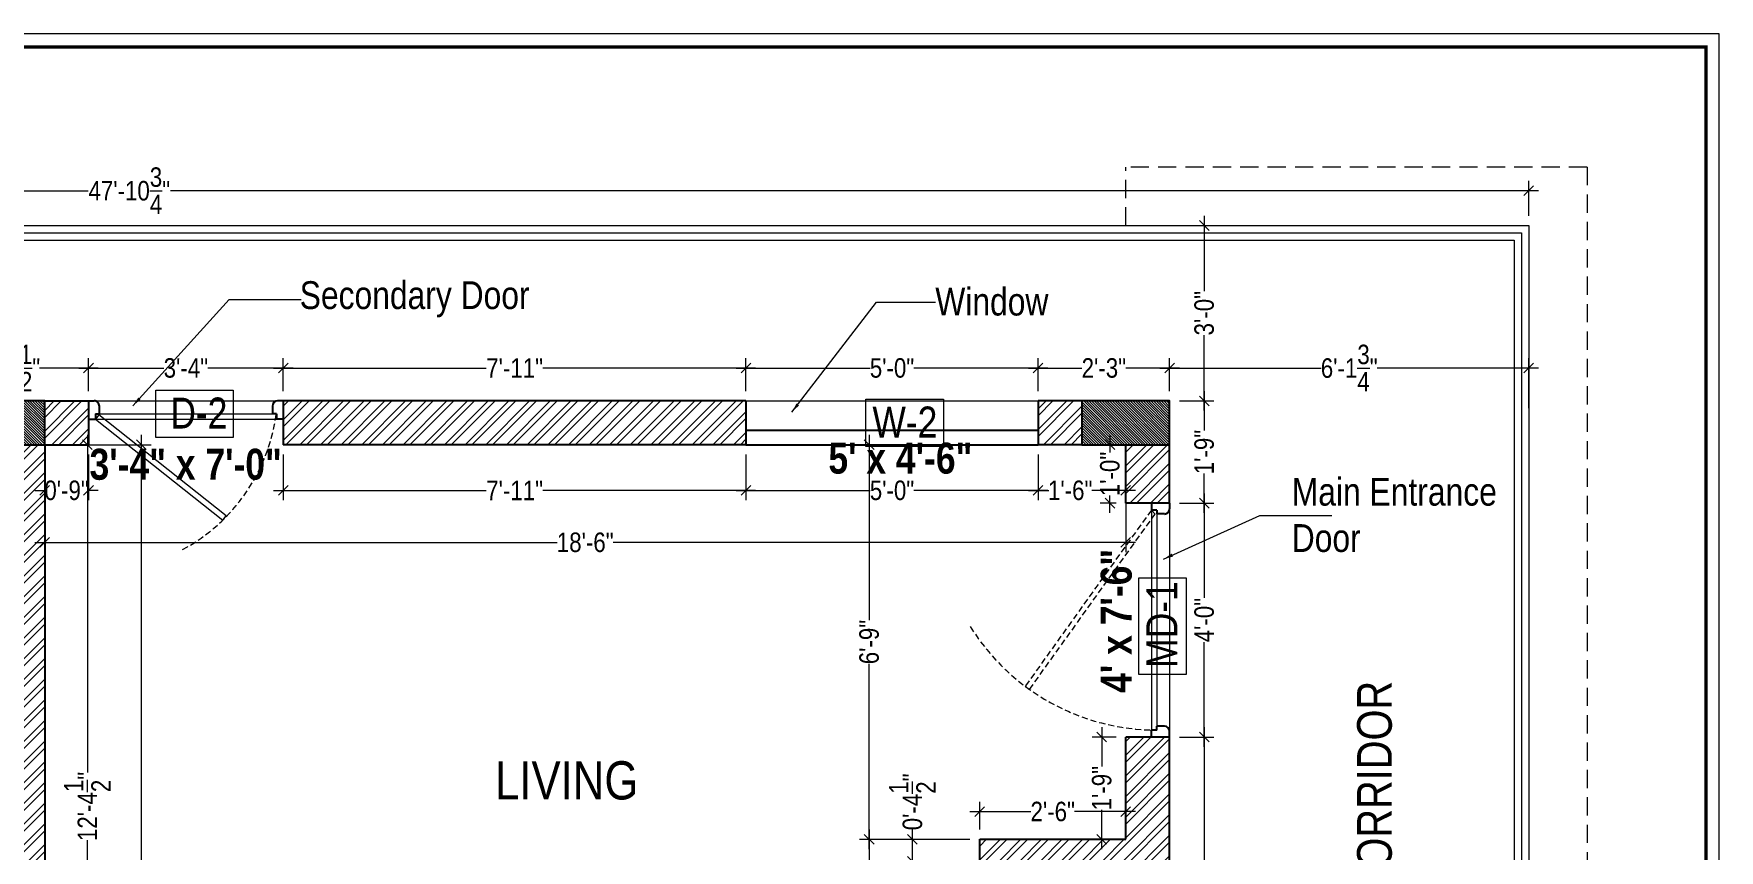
# Model space of a CAD drawing. Header units: millimetres. Extents: x 3067 to 3748, y 1385 to 1863.
# Drawn here: x 3402.3 to 3748.4, y 1695.8 to 1863.4 of the extents above; entities that cross this region are included whole.
import ezdxf

# ---------------------------------------------------------------- set-up
doc = ezdxf.new("R2010")
doc.units = ezdxf.units.MM
doc.linetypes.add('DASHED2', pattern=[0.375, 0.25, -0.125])
for name, color, linetype, lineweight in [('COLUMNS', 3, 'Continuous', 25), ('dimensions', 251, 'Continuous', 13), ('HATCH', 8, 'Continuous', 5), ('TEXT', 38, 'Continuous', 15), ('Title Sheet', 7, 'Continuous', 9), ('WALLS', 7, 'Continuous', 25)]:
    doc.layers.add(name, color=color, linetype=linetype, lineweight=lineweight)
doc.layers.add('doors', color=251, linetype='Continuous')
doc.styles.add('Swiss-LT', font='swissc.ttf')
doc.dimstyles.new('INNER', dxfattribs={"dimtxt": 4, "dimasz": 2, "dimexe": 2, "dimexo": 2, "dimgap": 0, "dimtad": 0, "dimzin": 1, "dimdsep": 46, "dimlunit": 4, "dimtxsty": 'Swiss-LT', "dimblk": 'OBLIQUE', "dimcen": 0.125, "dimdle": 2, "dimclrd": 256, "dimclre": 256, "dimclrt": 7, "dimadec": 0, "dimazin": 0, "dimtfac": 1, "dimtofl": 0, "dimtmove": 0, "dimatfit": 3, "dimfxl": 12, "dimfxlon": 1, "dimtolj": 1, "dimtzin": 0, "dimlwd": -1, "dimlwe": -1, "dimarcsym": 0})

# ---------------------------------------------------------------- blocks, each defined once
blk = doc.blocks.new('_Oblique')
at = {"color": 0, "linetype": 'ByBlock', "lineweight": -2}
blk.add_line((-0.5, -0.5), (0.5, 0.5), dxfattribs=at)
blk = doc.blocks.new('*D153')
at = {"layer": 'Defpoints', "color": 0, "ltscale": 20, "transparency": 16777216}
for p in [(3413.57, 1794.76), (3382.07, 1788.02), (3413.57, 1788.02)]:
    blk.add_point(p, dxfattribs=at)
at = {"layer": 'dimensions', "ltscale": 20, "transparency": 16777216}
for p, q in [((3382.07, 1790.02), (3382.07, 1796.76)), ((3413.57, 1790.02), (3413.57, 1796.76)), ((3380.07, 1794.76), (3392.14, 1794.76)), ((3415.57, 1794.76), (3403.51, 1794.76))]:
    blk.add_line(p, q, dxfattribs=at)
at = {"layer": 'dimensions', "ltscale": 20, "transparency": 16777216, "xscale": 2, "yscale": 2, "zscale": 2, "rotation": 180}
blk.add_blockref('_Oblique', (3382.07, 1794.76), dxfattribs=at)
at = {"layer": 'dimensions', "ltscale": 20, "transparency": 16777216, "xscale": 2, "yscale": 2, "zscale": 2}
blk.add_blockref('_Oblique', (3413.57, 1794.76), dxfattribs=at)
at = {"layer": 'dimensions', "color": 7, "ltscale": 20, "transparency": 16777216, "insert": (3397.82, 1794.76), "char_height": 4, "attachment_point": 5, "style": 'Swiss-LT'}
blk.add_mtext('\\A1;2\'-7{\\H1x;\\S1/2;}"', dxfattribs=at)
blk = doc.blocks.new('*D154')
at = {"layer": 'Defpoints', "color": 0, "ltscale": 20, "transparency": 16777216}
for p in [(3453.57, 1794.76), (3413.57, 1788.02), (3453.57, 1788.02)]:
    blk.add_point(p, dxfattribs=at)
at = {"layer": 'dimensions', "ltscale": 20, "transparency": 16777216}
for p, q in [((3413.57, 1790.02), (3413.57, 1796.76)), ((3453.57, 1790.02), (3453.57, 1796.76)), ((3411.57, 1794.76), (3429.06, 1794.76)), ((3455.57, 1794.76), (3438.09, 1794.76))]:
    blk.add_line(p, q, dxfattribs=at)
at = {"layer": 'dimensions', "ltscale": 20, "transparency": 16777216, "xscale": 2, "yscale": 2, "zscale": 2, "rotation": 180}
blk.add_blockref('_Oblique', (3413.57, 1794.76), dxfattribs=at)
at = {"layer": 'dimensions', "ltscale": 20, "transparency": 16777216, "xscale": 2, "yscale": 2, "zscale": 2}
blk.add_blockref('_Oblique', (3453.57, 1794.76), dxfattribs=at)
at = {"layer": 'dimensions', "color": 7, "ltscale": 20, "transparency": 16777216, "insert": (3433.57, 1794.76), "char_height": 4, "attachment_point": 5, "style": 'Swiss-LT'}
blk.add_mtext('\\A1;3\'-4"', dxfattribs=at)
blk = doc.blocks.new('*D155')
at = {"layer": 'Defpoints', "color": 0, "ltscale": 20, "transparency": 16777216}
for p in [(3548.57, 1794.76), (3453.57, 1788.02), (3548.57, 1788.02)]:
    blk.add_point(p, dxfattribs=at)
at = {"layer": 'dimensions', "ltscale": 20, "transparency": 16777216}
for p, q in [((3453.57, 1790.02), (3453.57, 1796.76)), ((3548.57, 1790.02), (3548.57, 1796.76)), ((3451.57, 1794.76), (3495.25, 1794.76)), ((3550.57, 1794.76), (3506.9, 1794.76))]:
    blk.add_line(p, q, dxfattribs=at)
at = {"layer": 'dimensions', "ltscale": 20, "transparency": 16777216, "xscale": 2, "yscale": 2, "zscale": 2, "rotation": 180}
blk.add_blockref('_Oblique', (3453.57, 1794.76), dxfattribs=at)
at = {"layer": 'dimensions', "ltscale": 20, "transparency": 16777216, "xscale": 2, "yscale": 2, "zscale": 2}
blk.add_blockref('_Oblique', (3548.57, 1794.76), dxfattribs=at)
at = {"layer": 'dimensions', "color": 7, "ltscale": 20, "transparency": 16777216, "insert": (3501.07, 1794.76), "char_height": 4, "attachment_point": 5, "style": 'Swiss-LT'}
blk.add_mtext('\\A1;7\'-11"', dxfattribs=at)
blk = doc.blocks.new('*D156')
at = {"layer": 'Defpoints', "color": 0, "ltscale": 20, "transparency": 16777216}
for p in [(3608.57, 1794.76), (3548.57, 1788.02), (3608.57, 1788.02)]:
    blk.add_point(p, dxfattribs=at)
at = {"layer": 'dimensions', "ltscale": 20, "transparency": 16777216}
for p, q in [((3548.57, 1790.02), (3548.57, 1796.76)), ((3608.57, 1790.02), (3608.57, 1796.76)), ((3546.57, 1794.76), (3574.07, 1794.76)), ((3610.57, 1794.76), (3583.08, 1794.76))]:
    blk.add_line(p, q, dxfattribs=at)
at = {"layer": 'dimensions', "ltscale": 20, "transparency": 16777216, "xscale": 2, "yscale": 2, "zscale": 2, "rotation": 180}
blk.add_blockref('_Oblique', (3548.57, 1794.76), dxfattribs=at)
at = {"layer": 'dimensions', "ltscale": 20, "transparency": 16777216, "xscale": 2, "yscale": 2, "zscale": 2}
blk.add_blockref('_Oblique', (3608.57, 1794.76), dxfattribs=at)
at = {"layer": 'dimensions', "color": 7, "ltscale": 20, "transparency": 16777216, "insert": (3578.57, 1794.76), "char_height": 4, "attachment_point": 5, "style": 'Swiss-LT'}
blk.add_mtext('\\A1;5\'-0"', dxfattribs=at)
blk = doc.blocks.new('*D157')
at = {"layer": 'Defpoints', "color": 0, "ltscale": 20, "transparency": 16777216}
for p in [(3635.57, 1794.76), (3608.57, 1788.02), (3635.57, 1788.02)]:
    blk.add_point(p, dxfattribs=at)
at = {"layer": 'dimensions', "ltscale": 20, "transparency": 16777216}
for p, q in [((3608.57, 1790.02), (3608.57, 1796.76)), ((3635.57, 1790.02), (3635.57, 1796.76)), ((3606.57, 1794.76), (3617.58, 1794.76)), ((3637.57, 1794.76), (3626.57, 1794.76))]:
    blk.add_line(p, q, dxfattribs=at)
at = {"layer": 'dimensions', "ltscale": 20, "transparency": 16777216, "xscale": 2, "yscale": 2, "zscale": 2, "rotation": 180}
blk.add_blockref('_Oblique', (3608.57, 1794.76), dxfattribs=at)
at = {"layer": 'dimensions', "ltscale": 20, "transparency": 16777216, "xscale": 2, "yscale": 2, "zscale": 2}
blk.add_blockref('_Oblique', (3635.57, 1794.76), dxfattribs=at)
at = {"layer": 'dimensions', "color": 7, "ltscale": 20, "transparency": 16777216, "insert": (3622.07, 1794.76), "char_height": 4, "attachment_point": 5, "style": 'Swiss-LT'}
blk.add_mtext('\\A1;2\'-3"', dxfattribs=at)
blk = doc.blocks.new('*D158')
at = {"layer": 'Defpoints', "color": 0, "ltscale": 20, "transparency": 16777216}
for p in [(3709.32, 1794.76), (3635.57, 1788.02), (3709.32, 1784.52)]:
    blk.add_point(p, dxfattribs=at)
at = {"layer": 'dimensions', "ltscale": 20, "transparency": 16777216}
for p, q in [((3635.57, 1790.02), (3635.57, 1796.76)), ((3709.32, 1786.52), (3709.32, 1796.76)), ((3633.57, 1794.76), (3666.71, 1794.76)), ((3711.32, 1794.76), (3678.19, 1794.76))]:
    blk.add_line(p, q, dxfattribs=at)
at = {"layer": 'dimensions', "ltscale": 20, "transparency": 16777216, "xscale": 2, "yscale": 2, "zscale": 2, "rotation": 180}
blk.add_blockref('_Oblique', (3635.57, 1794.76), dxfattribs=at)
at = {"layer": 'dimensions', "ltscale": 20, "transparency": 16777216, "xscale": 2, "yscale": 2, "zscale": 2}
blk.add_blockref('_Oblique', (3709.32, 1794.76), dxfattribs=at)
at = {"layer": 'dimensions', "color": 7, "ltscale": 20, "transparency": 16777216, "insert": (3672.45, 1794.76), "char_height": 4, "attachment_point": 5, "style": 'Swiss-LT'}
blk.add_mtext('\\A1;6\'-1{\\H1x;\\S3/4;}"', dxfattribs=at)
blk = doc.blocks.new('*D159')
at = {"layer": 'Defpoints', "color": 0, "ltscale": 20, "transparency": 16777216}
for p in [(3635.57, 1788.02), (3635.57, 1767.02), (3642.68, 1767.02)]:
    blk.add_point(p, dxfattribs=at)
at = {"layer": 'dimensions', "ltscale": 20, "transparency": 16777216}
for p, q in [((3642.68, 1790.02), (3642.68, 1781.94)), ((3637.57, 1788.02), (3644.68, 1788.02)), ((3642.68, 1765.02), (3642.68, 1773.11)), ((3637.57, 1767.02), (3644.68, 1767.02))]:
    blk.add_line(p, q, dxfattribs=at)
at = {"layer": 'dimensions', "ltscale": 20, "transparency": 16777216, "xscale": 2, "yscale": 2, "zscale": 2}
for p, rotation in [((3642.68, 1788.02), 90), ((3642.68, 1767.02), 270)]:
    blk.add_blockref('_Oblique', p, dxfattribs=dict(at, rotation=rotation))
at = {"layer": 'dimensions', "color": 7, "ltscale": 20, "transparency": 16777216, "insert": (3642.68, 1777.52), "char_height": 4, "attachment_point": 5, "rotation": 90, "style": 'Swiss-LT'}
blk.add_mtext('\\A1;1\'-9"', dxfattribs=at)
blk = doc.blocks.new('*D160')
at = {"layer": 'Defpoints', "color": 0, "ltscale": 20, "transparency": 16777216}
for p in [(3639.15, 1824.02), (3642.68, 1824.02), (3635.57, 1788.02)]:
    blk.add_point(p, dxfattribs=at)
at = {"layer": 'dimensions', "ltscale": 20, "transparency": 16777216}
for p, q in [((3642.68, 1826.02), (3642.68, 1810.54)), ((3641.15, 1824.02), (3644.68, 1824.02)), ((3642.68, 1786.02), (3642.68, 1801.51)), ((3637.57, 1788.02), (3644.68, 1788.02))]:
    blk.add_line(p, q, dxfattribs=at)
at = {"layer": 'dimensions', "ltscale": 20, "transparency": 16777216, "xscale": 2, "yscale": 2, "zscale": 2}
for p, rotation in [((3642.68, 1824.02), 90), ((3642.68, 1788.02), 270)]:
    blk.add_blockref('_Oblique', p, dxfattribs=dict(at, rotation=rotation))
at = {"layer": 'dimensions', "color": 7, "ltscale": 20, "transparency": 16777216, "insert": (3642.68, 1806.02), "char_height": 4, "attachment_point": 5, "rotation": 90, "style": 'Swiss-LT'}
blk.add_mtext('\\A1;3\'-0"', dxfattribs=at)
blk = doc.blocks.new('*D161')
at = {"layer": 'Defpoints', "color": 0, "ltscale": 20, "transparency": 16777216}
for p in [(3635.57, 1767.02), (3635.57, 1719.02), (3642.68, 1719.02)]:
    blk.add_point(p, dxfattribs=at)
at = {"layer": 'dimensions', "ltscale": 20, "transparency": 16777216}
for p, q in [((3642.68, 1769.02), (3642.68, 1747.56)), ((3637.57, 1767.02), (3644.68, 1767.02)), ((3642.68, 1717.02), (3642.68, 1738.49)), ((3637.57, 1719.02), (3644.68, 1719.02))]:
    blk.add_line(p, q, dxfattribs=at)
at = {"layer": 'dimensions', "ltscale": 20, "transparency": 16777216, "xscale": 2, "yscale": 2, "zscale": 2}
for p, rotation in [((3642.68, 1767.02), 90), ((3642.68, 1719.02), 270)]:
    blk.add_blockref('_Oblique', p, dxfattribs=dict(at, rotation=rotation))
at = {"layer": 'dimensions', "color": 7, "ltscale": 20, "transparency": 16777216, "insert": (3642.68, 1743.02), "char_height": 4, "attachment_point": 5, "rotation": 90, "style": 'Swiss-LT'}
blk.add_mtext('\\A1;4\'-0"', dxfattribs=at)
blk = doc.blocks.new('*D162')
at = {"layer": 'Defpoints', "color": 0, "ltscale": 20, "transparency": 16777216}
for p in [(3635.57, 1719.02), (3635.57, 1630.52), (3642.68, 1630.52)]:
    blk.add_point(p, dxfattribs=at)
at = {"layer": 'dimensions', "ltscale": 20, "transparency": 16777216}
for p, q in [((3642.68, 1721.02), (3642.68, 1680.46)), ((3637.57, 1719.02), (3644.68, 1719.02)), ((3642.68, 1628.52), (3642.68, 1669.08)), ((3637.57, 1630.52), (3644.68, 1630.52))]:
    blk.add_line(p, q, dxfattribs=at)
at = {"layer": 'dimensions', "ltscale": 20, "transparency": 16777216, "xscale": 2, "yscale": 2, "zscale": 2}
for p, rotation in [((3642.68, 1719.02), 90), ((3642.68, 1630.52), 270)]:
    blk.add_blockref('_Oblique', p, dxfattribs=dict(at, rotation=rotation))
at = {"layer": 'dimensions', "color": 7, "ltscale": 20, "transparency": 16777216, "insert": (3642.68, 1674.77), "char_height": 4, "attachment_point": 5, "rotation": 90, "style": 'Swiss-LT'}
blk.add_mtext('\\A1;7\'-4{\\H1x;\\S1/2;}"', dxfattribs=at)
blk = doc.blocks.new('*D171')
at = {"layer": 'Defpoints', "color": 0, "ltscale": 20, "transparency": 16777216}
for p in [(3596.57, 1703.71), (3596.57, 1698.02), (3626.57, 1698.02)]:
    blk.add_point(p, dxfattribs=at)
at = {"layer": 'dimensions', "ltscale": 20, "transparency": 16777216}
for p, q in [((3594.57, 1703.71), (3607.08, 1703.71)), ((3596.57, 1700.02), (3596.57, 1705.71)), ((3628.57, 1703.71), (3616.07, 1703.71)), ((3626.57, 1700.02), (3626.57, 1705.71))]:
    blk.add_line(p, q, dxfattribs=at)
at = {"layer": 'dimensions', "ltscale": 20, "transparency": 16777216, "xscale": 2, "yscale": 2, "zscale": 2, "rotation": 180}
blk.add_blockref('_Oblique', (3596.57, 1703.71), dxfattribs=at)
at = {"layer": 'dimensions', "ltscale": 20, "transparency": 16777216, "xscale": 2, "yscale": 2, "zscale": 2}
blk.add_blockref('_Oblique', (3626.57, 1703.71), dxfattribs=at)
at = {"layer": 'dimensions', "color": 7, "ltscale": 20, "transparency": 16777216, "insert": (3611.57, 1703.71), "char_height": 4, "attachment_point": 5, "style": 'Swiss-LT'}
blk.add_mtext('\\A1;2\'-6"', dxfattribs=at)
blk = doc.blocks.new('*D173')
at = {"layer": 'Defpoints', "color": 0, "ltscale": 20, "transparency": 16777216}
for p in [(3582.75, 1698.02), (3596.57, 1698.02), (3596.57, 1693.52)]:
    blk.add_point(p, dxfattribs=at)
at = {"layer": 'dimensions', "ltscale": 20, "transparency": 16777216}
for p, q in [((3582.75, 1698.02), (3582.75, 1700.02)), ((3594.57, 1698.02), (3580.75, 1698.02)), ((3582.75, 1691.52), (3582.75, 1698.02)), ((3594.57, 1693.52), (3580.75, 1693.52))]:
    blk.add_line(p, q, dxfattribs=at)
at = {"layer": 'dimensions', "ltscale": 20, "transparency": 16777216, "xscale": 2, "yscale": 2, "zscale": 2}
for p, rotation in [((3582.75, 1698.02), 90), ((3582.75, 1693.52), 270)]:
    blk.add_blockref('_Oblique', p, dxfattribs=dict(at, rotation=rotation))
at = {"layer": 'dimensions', "color": 7, "ltscale": 20, "transparency": 16777216, "insert": (3582.75, 1705.71), "char_height": 4, "attachment_point": 5, "rotation": 90, "style": 'Swiss-LT'}
blk.add_mtext('\\A1;0\'-4{\\H1x;\\S1/2;}"', dxfattribs=at)
blk = doc.blocks.new('*D175')
at = {"layer": 'Defpoints', "color": 0, "ltscale": 20, "transparency": 16777216}
for p in [(3626.57, 1779.02), (3623.31, 1767.02), (3626.57, 1767.02)]:
    blk.add_point(p, dxfattribs=at)
at = {"layer": 'dimensions', "ltscale": 20, "transparency": 16777216}
for p, q in [((3623.31, 1781.02), (3623.31, 1777.44)), ((3624.57, 1779.02), (3621.31, 1779.02)), ((3624.57, 1767.02), (3621.31, 1767.02)), ((3623.31, 1765.02), (3623.31, 1768.6))]:
    blk.add_line(p, q, dxfattribs=at)
at = {"layer": 'dimensions', "ltscale": 20, "transparency": 16777216, "xscale": 2, "yscale": 2, "zscale": 2}
for p, rotation in [((3623.31, 1779.02), 90), ((3623.31, 1767.02), 270)]:
    blk.add_blockref('_Oblique', p, dxfattribs=dict(at, rotation=rotation))
at = {"layer": 'dimensions', "color": 7, "ltscale": 20, "transparency": 16777216, "insert": (3623.31, 1773.02), "char_height": 4, "attachment_point": 5, "rotation": 90, "style": 'Swiss-LT'}
blk.add_mtext('\\A1;1\'-0"', dxfattribs=at)
blk = doc.blocks.new('*D176')
at = {"layer": 'Defpoints', "color": 0, "ltscale": 20, "transparency": 16777216}
for p in [(3626.57, 1719.02), (3621.64, 1698.02), (3626.57, 1698.02)]:
    blk.add_point(p, dxfattribs=at)
at = {"layer": 'dimensions', "ltscale": 20, "transparency": 16777216}
for p, q in [((3621.64, 1721.02), (3621.64, 1712.94)), ((3624.57, 1719.02), (3619.64, 1719.02)), ((3621.64, 1696.02), (3621.64, 1704.1)), ((3624.57, 1698.02), (3619.64, 1698.02))]:
    blk.add_line(p, q, dxfattribs=at)
at = {"layer": 'dimensions', "ltscale": 20, "transparency": 16777216, "xscale": 2, "yscale": 2, "zscale": 2}
for p, rotation in [((3621.64, 1719.02), 90), ((3621.64, 1698.02), 270)]:
    blk.add_blockref('_Oblique', p, dxfattribs=dict(at, rotation=rotation))
at = {"layer": 'dimensions', "color": 7, "ltscale": 20, "transparency": 16777216, "insert": (3621.64, 1708.52), "char_height": 4, "attachment_point": 5, "rotation": 90, "style": 'Swiss-LT'}
blk.add_mtext('\\A1;1\'-9"', dxfattribs=at)
blk = doc.blocks.new('*D177')
at = {"layer": 'Defpoints', "color": 0, "ltscale": 20, "transparency": 16777216}
for p in [(3608.57, 1779.02), (3626.57, 1779.02), (3608.57, 1769.64)]:
    blk.add_point(p, dxfattribs=at)
at = {"layer": 'dimensions', "ltscale": 20, "transparency": 16777216}
for p, q in [((3608.57, 1777.02), (3608.57, 1767.64)), ((3626.57, 1777.02), (3626.57, 1767.64)), ((3606.57, 1769.64), (3610.74, 1769.64)), ((3628.57, 1769.64), (3619.58, 1769.64))]:
    blk.add_line(p, q, dxfattribs=at)
at = {"layer": 'dimensions', "ltscale": 20, "transparency": 16777216, "xscale": 2, "yscale": 2, "zscale": 2, "rotation": 180}
blk.add_blockref('_Oblique', (3608.57, 1769.64), dxfattribs=at)
at = {"layer": 'dimensions', "ltscale": 20, "transparency": 16777216, "xscale": 2, "yscale": 2, "zscale": 2}
blk.add_blockref('_Oblique', (3626.57, 1769.64), dxfattribs=at)
at = {"layer": 'dimensions', "color": 7, "ltscale": 20, "transparency": 16777216, "insert": (3615.16, 1769.64), "char_height": 4, "attachment_point": 5, "style": 'Swiss-LT'}
blk.add_mtext('\\A1;1\'-6"', dxfattribs=at)
blk = doc.blocks.new('*D178')
at = {"layer": 'Defpoints', "color": 0, "ltscale": 20, "transparency": 16777216}
for p in [(3548.57, 1779.02), (3608.57, 1779.02), (3548.57, 1769.64)]:
    blk.add_point(p, dxfattribs=at)
at = {"layer": 'dimensions', "ltscale": 20, "transparency": 16777216}
for p, q in [((3548.57, 1777.02), (3548.57, 1767.64)), ((3608.57, 1777.02), (3608.57, 1767.64)), ((3546.57, 1769.64), (3574.07, 1769.64)), ((3610.57, 1769.64), (3583.08, 1769.64))]:
    blk.add_line(p, q, dxfattribs=at)
at = {"layer": 'dimensions', "ltscale": 20, "transparency": 16777216, "xscale": 2, "yscale": 2, "zscale": 2, "rotation": 180}
blk.add_blockref('_Oblique', (3548.57, 1769.64), dxfattribs=at)
at = {"layer": 'dimensions', "ltscale": 20, "transparency": 16777216, "xscale": 2, "yscale": 2, "zscale": 2}
blk.add_blockref('_Oblique', (3608.57, 1769.64), dxfattribs=at)
at = {"layer": 'dimensions', "color": 7, "ltscale": 20, "transparency": 16777216, "insert": (3578.57, 1769.64), "char_height": 4, "attachment_point": 5, "style": 'Swiss-LT'}
blk.add_mtext('\\A1;5\'-0"', dxfattribs=at)
blk = doc.blocks.new('*D179')
at = {"layer": 'Defpoints', "color": 0, "ltscale": 20, "transparency": 16777216}
for p in [(3453.57, 1779.02), (3548.57, 1779.02), (3453.57, 1769.64)]:
    blk.add_point(p, dxfattribs=at)
at = {"layer": 'dimensions', "ltscale": 20, "transparency": 16777216}
for p, q in [((3453.57, 1777.02), (3453.57, 1767.64)), ((3548.57, 1777.02), (3548.57, 1767.64)), ((3451.57, 1769.64), (3495.25, 1769.64)), ((3550.57, 1769.64), (3506.9, 1769.64))]:
    blk.add_line(p, q, dxfattribs=at)
at = {"layer": 'dimensions', "ltscale": 20, "transparency": 16777216, "xscale": 2, "yscale": 2, "zscale": 2, "rotation": 180}
blk.add_blockref('_Oblique', (3453.57, 1769.64), dxfattribs=at)
at = {"layer": 'dimensions', "ltscale": 20, "transparency": 16777216, "xscale": 2, "yscale": 2, "zscale": 2}
blk.add_blockref('_Oblique', (3548.57, 1769.64), dxfattribs=at)
at = {"layer": 'dimensions', "color": 7, "ltscale": 20, "transparency": 16777216, "insert": (3501.07, 1769.64), "char_height": 4, "attachment_point": 5, "style": 'Swiss-LT'}
blk.add_mtext('\\A1;7\'-11"', dxfattribs=at)
blk = doc.blocks.new('*D180')
at = {"layer": 'Defpoints', "color": 0, "ltscale": 20, "transparency": 16777216}
for p in [(3404.57, 1779.02), (3413.57, 1779.02), (3404.57, 1769.64)]:
    blk.add_point(p, dxfattribs=at)
at = {"layer": 'dimensions', "ltscale": 20, "transparency": 16777216}
for p, q in [((3404.57, 1777.02), (3404.57, 1767.64)), ((3413.57, 1777.02), (3413.57, 1767.64)), ((3402.57, 1769.64), (3404.58, 1769.64)), ((3415.57, 1769.64), (3413.57, 1769.64))]:
    blk.add_line(p, q, dxfattribs=at)
at = {"layer": 'dimensions', "ltscale": 20, "transparency": 16777216, "xscale": 2, "yscale": 2, "zscale": 2, "rotation": 180}
blk.add_blockref('_Oblique', (3404.57, 1769.64), dxfattribs=at)
at = {"layer": 'dimensions', "ltscale": 20, "transparency": 16777216, "xscale": 2, "yscale": 2, "zscale": 2}
blk.add_blockref('_Oblique', (3413.57, 1769.64), dxfattribs=at)
at = {"layer": 'dimensions', "color": 7, "ltscale": 20, "transparency": 16777216, "insert": (3409.07, 1769.64), "char_height": 4, "attachment_point": 5, "style": 'Swiss-LT'}
blk.add_mtext('\\A1;0\'-9"', dxfattribs=at)
blk = doc.blocks.new('*D181')
at = {"layer": 'Defpoints', "color": 0, "ltscale": 20, "transparency": 16777216}
for p in [(3404.57, 1779.02), (3413.34, 1779.02), (3404.57, 1630.52)]:
    blk.add_point(p, dxfattribs=at)
at = {"layer": 'dimensions', "ltscale": 20, "transparency": 16777216}
for p, q in [((3413.34, 1781.02), (3413.34, 1711.71)), ((3406.57, 1779.02), (3415.34, 1779.02)), ((3413.34, 1628.52), (3413.34, 1697.84)), ((3406.57, 1630.52), (3415.34, 1630.52))]:
    blk.add_line(p, q, dxfattribs=at)
at = {"layer": 'dimensions', "ltscale": 20, "transparency": 16777216, "xscale": 2, "yscale": 2, "zscale": 2}
for p, rotation in [((3413.34, 1779.02), 90), ((3413.34, 1630.52), 270)]:
    blk.add_blockref('_Oblique', p, dxfattribs=dict(at, rotation=rotation))
at = {"layer": 'dimensions', "color": 7, "ltscale": 20, "transparency": 16777216, "insert": (3413.34, 1704.77), "char_height": 4, "attachment_point": 5, "rotation": 90, "style": 'Swiss-LT'}
blk.add_mtext('\\A1;12\'-4{\\H1x;\\S1/2;}"', dxfattribs=at)
blk = doc.blocks.new('*D256')
at = {"layer": 'Defpoints', "color": 0, "ltscale": 20, "transparency": 16777216}
for p in [(3409.07, 1779.02), (3424.41, 1779.02), (3414.91, 1522.52)]:
    blk.add_point(p, dxfattribs=at)
at = {"layer": 'dimensions', "ltscale": 20, "transparency": 16777216}
for p, q in [((3424.41, 1781.02), (3424.41, 1657.78)), ((3412.41, 1779.02), (3426.41, 1779.02)), ((3424.41, 1520.52), (3424.41, 1643.77)), ((3416.91, 1522.52), (3426.41, 1522.52))]:
    blk.add_line(p, q, dxfattribs=at)
at = {"layer": 'dimensions', "ltscale": 20, "transparency": 16777216, "xscale": 2, "yscale": 2, "zscale": 2}
for p, rotation in [((3424.41, 1779.02), 90), ((3424.41, 1522.52), 270)]:
    blk.add_blockref('_Oblique', p, dxfattribs=dict(at, rotation=rotation))
at = {"layer": 'dimensions', "color": 7, "ltscale": 20, "transparency": 16777216, "insert": (3424.41, 1650.77), "char_height": 4, "attachment_point": 5, "rotation": 90, "style": 'Swiss-LT'}
blk.add_mtext('\\A1;21\'-4{\\H1x;\\S1/2;}"', dxfattribs=at)
blk = doc.blocks.new('*D264')
at = {"layer": 'Defpoints', "color": 0, "ltscale": 20, "transparency": 16777216}
for p in [(3573.88, 1698.02), (3596.57, 1698.02), (3593.79, 1639.52)]:
    blk.add_point(p, dxfattribs=at)
at = {"layer": 'dimensions', "ltscale": 20, "transparency": 16777216}
for p, q in [((3573.88, 1700.02), (3573.88, 1675.83)), ((3585.88, 1698.02), (3571.88, 1698.02)), ((3573.88, 1637.52), (3573.88, 1661.72)), ((3585.88, 1639.52), (3571.88, 1639.52))]:
    blk.add_line(p, q, dxfattribs=at)
at = {"layer": 'dimensions', "ltscale": 20, "transparency": 16777216, "xscale": 2, "yscale": 2, "zscale": 2}
for p, rotation in [((3573.88, 1698.02), 90), ((3573.88, 1639.52), 270)]:
    blk.add_blockref('_Oblique', p, dxfattribs=dict(at, rotation=rotation))
at = {"layer": 'dimensions', "color": 7, "ltscale": 20, "transparency": 16777216, "insert": (3573.88, 1668.77), "char_height": 4, "attachment_point": 5, "rotation": 90, "style": 'Swiss-LT'}
blk.add_mtext('\\A1;4\'-10{\\H1x;\\S1/2;}"', dxfattribs=at)
blk = doc.blocks.new('*D265')
at = {"layer": 'Defpoints', "color": 0, "ltscale": 20, "transparency": 16777216}
for p in [(3573.88, 1779.02), (3580.69, 1779.02), (3596.57, 1698.02)]:
    blk.add_point(p, dxfattribs=at)
at = {"layer": 'dimensions', "ltscale": 20, "transparency": 16777216}
for p, q in [((3573.88, 1781.02), (3573.88, 1743.02)), ((3578.69, 1779.02), (3571.88, 1779.02)), ((3573.88, 1696.02), (3573.88, 1734.03)), ((3585.88, 1698.02), (3571.88, 1698.02))]:
    blk.add_line(p, q, dxfattribs=at)
at = {"layer": 'dimensions', "ltscale": 20, "transparency": 16777216, "xscale": 2, "yscale": 2, "zscale": 2}
for p, rotation in [((3573.88, 1779.02), 90), ((3573.88, 1698.02), 270)]:
    blk.add_blockref('_Oblique', p, dxfattribs=dict(at, rotation=rotation))
at = {"layer": 'dimensions', "color": 7, "ltscale": 20, "transparency": 16777216, "insert": (3573.88, 1738.52), "char_height": 4, "attachment_point": 5, "rotation": 90, "style": 'Swiss-LT'}
blk.add_mtext('\\A1;6\'-9"', dxfattribs=at)
blk = doc.blocks.new('*D266')
at = {"layer": 'Defpoints', "color": 0, "ltscale": 20, "transparency": 16777216}
for p in [(3404.57, 1779.02), (3626.57, 1779.02), (3404.57, 1758.97)]:
    blk.add_point(p, dxfattribs=at)
at = {"layer": 'dimensions', "ltscale": 20, "transparency": 16777216}
for p, q in [((3404.57, 1770.97), (3404.57, 1756.97)), ((3626.57, 1770.97), (3626.57, 1756.97)), ((3402.57, 1758.97), (3509.83, 1758.97)), ((3628.57, 1758.97), (3521.32, 1758.97))]:
    blk.add_line(p, q, dxfattribs=at)
at = {"layer": 'dimensions', "ltscale": 20, "transparency": 16777216, "xscale": 2, "yscale": 2, "zscale": 2, "rotation": 180}
blk.add_blockref('_Oblique', (3404.57, 1758.97), dxfattribs=at)
at = {"layer": 'dimensions', "ltscale": 20, "transparency": 16777216, "xscale": 2, "yscale": 2, "zscale": 2}
blk.add_blockref('_Oblique', (3626.57, 1758.97), dxfattribs=at)
at = {"layer": 'dimensions', "color": 7, "ltscale": 20, "transparency": 16777216, "insert": (3515.57, 1758.97), "char_height": 4, "attachment_point": 5, "style": 'Swiss-LT'}
blk.add_mtext('\\A1;18\'-6"', dxfattribs=at)
blk = doc.blocks.new('*D267')
at = {"layer": 'Defpoints', "color": 0, "ltscale": 20, "transparency": 16777216}
for p in [(3709.32, 1831.16), (3134.57, 1824.02), (3709.32, 1824.02)]:
    blk.add_point(p, dxfattribs=at)
at = {"layer": 'dimensions', "ltscale": 20, "transparency": 16777216}
for p, q in [((3132.57, 1831.16), (3413.52, 1831.16)), ((3134.57, 1826.02), (3134.57, 1833.16)), ((3711.32, 1831.16), (3430.38, 1831.16)), ((3709.32, 1826.02), (3709.32, 1833.16))]:
    blk.add_line(p, q, dxfattribs=at)
at = {"layer": 'dimensions', "ltscale": 20, "transparency": 16777216, "xscale": 2, "yscale": 2, "zscale": 2, "rotation": 180}
blk.add_blockref('_Oblique', (3134.57, 1831.16), dxfattribs=at)
at = {"layer": 'dimensions', "ltscale": 20, "transparency": 16777216, "xscale": 2, "yscale": 2, "zscale": 2}
blk.add_blockref('_Oblique', (3709.32, 1831.16), dxfattribs=at)
at = {"layer": 'dimensions', "color": 7, "ltscale": 20, "transparency": 16777216, "insert": (3421.95, 1831.16), "char_height": 4, "attachment_point": 5, "style": 'Swiss-LT'}
blk.add_mtext('\\A1;47\'-10{\\H1x;\\S3/4;}"', dxfattribs=at)
blk = doc.blocks.new('A$C58046971')
at = {"layer": 'doors', "lineweight": 0}
for p, q in [((0, 0), (40, 0)), ((2.22, -2.63), (37.78, -2.63)), ((1.42, -3.75), (38.58, -3.75))]:
    blk.add_line(p, q, dxfattribs=at)
at = {"layer": 'doors', "color": 134, "lineweight": -3}
for p, q in [((0, 0), (1.16, 0)), ((1.42, -2.63), (1.42, -3.75)), ((1.42, -2.63), (2.22, -2.63)), ((2.22, -1.07), (2.22, -2.63)), ((37.78, -1.07), (37.78, -2.63)), ((38.58, -2.63), (37.78, -2.63)), ((38.58, -2.63), (38.58, -3.75)), ((40, 0), (38.84, 0)), ((0, -3.75), (1.42, -3.75)), ((40, -3.75), (38.58, -3.75))]:
    blk.add_line(p, q, dxfattribs=at)
at = {"layer": 'doors', "lineweight": 0}
blk.add_lwpolyline([(1.42, -3.75), (27.58, -24.47), (28.27, -23.6), (2.12, -2.88)], close=True, dxfattribs=at)
at = {"layer": 'doors', "linetype": 'DASHED2', "lineweight": 0, "ltscale": 5}
blk.add_arc((1.51, 2.35), 37.4, 298.4596, 352.3468, dxfattribs=at)
at = {"layer": 'doors', "color": 134, "lineweight": -3}
for centre, major_axis, start_param, end_param in [((1.16, -1.07), (-0.755, 0.755), 3.926991, 5.497788), ((38.84, -1.07), (0.755, -0.755), 2.356195, 3.926991)]:
    blk.add_ellipse(centre, major_axis=major_axis, ratio=1, start_param=start_param, end_param=end_param, dxfattribs=at)
blk = doc.blocks.new('A$C38E01DC9')
at = {"layer": 'COLUMNS', "lineweight": 13, "ltscale": 20}
h = blk.add_hatch(dxfattribs=at)
h.set_pattern_fill('ANSI31', color=251, scale=3, style=0)
h.set_pattern_definition([(45, (-325034.08293, 115213.30426), (-0.26516504294, 0.26516504294), [])])
h.paths.add_polyline_path([(0, -18), (9, -18), (9, 0), (0, 0)])
at = {"layer": 'COLUMNS', "ltscale": 20}
blk.add_lwpolyline([(0, -18), (9, -18), (9, 0), (0, 0)], close=True, dxfattribs=at)
blk = doc.blocks.new('A$C30275265')
at = {"layer": 'doors', "lineweight": 0}
for p, q in [((0, 0), (0, -48)), ((-3.75, -1.42), (-3.75, -46.58)), ((-2.63, -2.22), (-2.63, -45.78))]:
    blk.add_line(p, q, dxfattribs=at)
at = {"layer": 'doors', "color": 134, "lineweight": -3}
for p, q in [((0, 0), (0, -1.16)), ((-3.75, 0), (-3.75, -1.42)), ((-2.63, -1.42), (-3.75, -1.42)), ((-2.63, -1.42), (-2.63, -2.22)), ((-1.07, -2.22), (-2.63, -2.22)), ((-2.63, -46.58), (-3.75, -46.58)), ((-3.75, -48), (-3.75, -46.58)), ((-2.63, -46.58), (-2.63, -45.78)), ((-1.07, -45.78), (-2.63, -45.78)), ((0, -48), (0, -46.84))]:
    blk.add_line(p, q, dxfattribs=at)
at = {"layer": 'doors', "linetype": 'DASHED2', "lineweight": 0, "ltscale": 5}
blk.add_lwpolyline([(-3.75, -1.42), (-29.67, -37.59), (-28.78, -38.23), (-2.98, -2.23)], close=True, dxfattribs=at)
blk.add_arc((-2.63, -1.42), 45.15, 211.9892, 270, dxfattribs=at)
at = {"layer": 'doors', "color": 134, "lineweight": -3}
for centre, major_axis in [((-1.07, -1.16), (0.755, -0.755)), ((-1.07, -46.84), (0.755, 0.755))]:
    blk.add_ellipse(centre, major_axis=major_axis, ratio=1, start_param=5.497788, end_param=7.068584, dxfattribs=at)

msp = doc.modelspace()

# ---------------------------------------------------------------- hatches: boundary and pattern name
at = {"layer": 'HATCH', "ltscale": 20}
h = msp.add_hatch(dxfattribs=at)
h.set_pattern_fill('ANSI32', color=256, scale=8, style=0)
h.set_pattern_definition([(45, (3385.3115, 1783.7515), (-2.12132, 2.12132), []), (45, (3386.7257, 1783.7515), (-2.12132, 2.12132), [])])
h.paths.add_polyline_path([(3386.574, 1788.024), (3382.074, 1788.024), (3382.074, 1779.024), (3386.574, 1779.024)])
h.paths.add_polyline_path([(3386.574, 1635.024), (3382.174, 1635.024), (3382.174, 1630.524), (3386.574, 1630.524)])
h.paths.add_polyline_path([(3578.574, 1627.524), (3569.574, 1627.524), (3569.574, 1587.024), (3578.574, 1587.024)])
h.paths.add_polyline_path([(3404.574, 1470.024), (3400.074, 1470.024), (3400.074, 1458.024), (3404.574, 1458.024)])
h.paths.add_polyline_path([(3147.074, 1635.024), (3143.574, 1635.024), (3143.574, 1630.524), (3147.074, 1630.524)])
h.paths.add_polyline_path([(3413.574, 1788.024), (3404.574, 1788.024), (3404.574, 1779.024), (3413.574, 1779.024)])
h.paths.add_polyline_path([(3548.574, 1788.024), (3453.574, 1788.024), (3453.574, 1779.024), (3548.574, 1779.024)])
h.paths.add_polyline_path([(3617.574, 1788.024), (3608.574, 1788.024), (3608.574, 1779.024), (3617.574, 1779.024)])
h.paths.add_polyline_path([(3635.574, 1779.024), (3626.574, 1779.024), (3626.574, 1767.024), (3635.574, 1767.024)])
h.paths.add_polyline_path([(3635.574, 1719.024), (3626.574, 1719.024), (3626.574, 1698.024), (3596.574, 1698.024), (3596.574, 1693.524), (3626.574, 1693.524), (3626.574, 1648.524), (3635.574, 1648.524)])
h.paths.add_polyline_path([(3626.574, 1639.524), (3578.574, 1639.524), (3578.574, 1633.524), (3626.574, 1633.524)])
h.paths.add_polyline_path([(3626.574, 1581.024), (3578.574, 1581.024), (3578.574, 1575.024), (3626.574, 1575.024)])
h.paths.add_polyline_path([(3635.574, 1594.524), (3626.574, 1594.524), (3626.574, 1587.024), (3635.574, 1587.024)])
h.paths.add_polyline_path([(3635.574, 1575.024), (3626.574, 1575.024), (3628.98, 1575.024), (3631.074, 1575.024), (3633.361, 1575.024)])
h.paths.add_polyline_path([(3635.574, 1574.42), (3631.074, 1575.024), (3626.574, 1574.156), (3626.574, 1479.024), (3635.574, 1479.024)])
h.paths.add_polyline_path([(3617.574, 1479.024), (3541.074, 1479.024), (3541.074, 1470.024), (3617.574, 1470.024)])
h.paths.add_polyline_path([(3493.074, 1488.024), (3488.574, 1488.024), (3488.574, 1458.024), (3493.074, 1458.024)])
h.paths.add_polyline_path([(3493.074, 1522.524), (3476.574, 1522.524), (3476.574, 1518.024), (3493.074, 1518.024)])
h.paths.add_polyline_path([(3416.574, 1522.524), (3404.574, 1522.524), (3404.574, 1594.524), (3317.574, 1594.524), (3317.574, 1572.024), (3322.074, 1572.024), (3322.074, 1590.024), (3400.074, 1590.024), (3400.074, 1542.024), (3358.074, 1542.024), (3358.074, 1537.524), (3400.074, 1537.524), (3400.074, 1479.024), (3404.574, 1479.024), (3404.574, 1518.024), (3416.574, 1518.024)])
h.paths.add_polyline_path([(3322.074, 1537.524), (3328.074, 1537.524), (3328.074, 1542.024), (3317.574, 1542.024), (3317.574, 1470.024), (3328.074, 1470.024), (3328.074, 1479.024), (3322.074, 1479.024)])
h.paths.add_polyline_path([(3386.574, 1479.024), (3358.074, 1479.024), (3358.074, 1470.024), (3386.574, 1470.024)])
h.paths.add_polyline_path([(3257.574, 1479.024), (3152.574, 1479.024), (3152.574, 1470.024), (3257.574, 1470.024)])
h.paths.add_polyline_path([(3143.574, 1588.524), (3134.574, 1588.524), (3134.574, 1479.024), (3143.574, 1479.024)])
h.paths.add_polyline_path([(3143.574, 1630.524), (3134.574, 1630.524), (3134.574, 1624.524), (3143.574, 1624.524)])
h.paths.add_polyline_path([(3268.074, 1711.524), (3263.574, 1711.524), (3263.574, 1699.524), (3187.074, 1699.524), (3187.074, 1695.024), (3268.074, 1695.024)])
h.paths.add_polyline_path([(3404.574, 1779.024), (3400.074, 1779.024), (3400.074, 1639.524), (3404.574, 1639.524)])
h.paths.add_polyline_path([(3143.574, 1699.524), (3134.574, 1699.524), (3134.574, 1684.524), (3143.574, 1684.524)])
h.paths.add_polyline_path([(3346.074, 1630.524), (3346.074, 1635.024), (3268.074, 1635.024), (3268.074, 1665.024), (3263.574, 1665.024), (3263.574, 1635.024), (3191.574, 1635.024), (3191.574, 1665.024), (3187.074, 1665.024), (3187.074, 1630.524)])
h.paths.add_polyline_path([(3322.074, 1779.024), (3322.074, 1788.024), (3239.574, 1788.024), (3239.574, 1779.024), (3263.574, 1779.024), (3263.574, 1771.524), (3268.074, 1771.524), (3268.074, 1779.024)])
h.paths.add_polyline_path([(3545.574, 1639.524), (3545.574, 1635.024), (3569.574, 1635.024), (3569.574, 1639.524)])

# ---------------------------------------------------------------- linework, layer by layer
at = {"layer": 'TEXT', "color": 1}
for points in [[(3427.373, 1790.226), (3443.313, 1790.226), (3443.313, 1780.534), (3427.373, 1780.534)], [(3573.189, 1788.378), (3589.153, 1788.378), (3589.153, 1778.686), (3573.189, 1778.686)], [(3629.266, 1731.843), (3629.266, 1751.692), (3638.958, 1751.692), (3638.958, 1731.843)]]:
    msp.add_lwpolyline(points, close=True, dxfattribs=at)
at = {"layer": 'Title Sheet', "color": 250}
msp.add_lwpolyline([(3076.972, 1384.717), (3748.442, 1384.717), (3748.442, 1863.39), (3076.972, 1863.39)], close=True, dxfattribs=at)
at = {"layer": 'Title Sheet', "color": 7, "const_width": 0.706}
msp.add_lwpolyline([(3079.714, 1387.459), (3745.701, 1387.459), (3745.701, 1860.648), (3079.714, 1860.648)], close=True, dxfattribs=at)
at = {"layer": 'WALLS', "color": 251, "linetype": 'DASHED2', "lineweight": 18, "ltscale": 15}
for p, q in [((3721.324, 1836.024), (3626.574, 1836.024)), ((3626.574, 1824.024), (3626.574, 1836.024)), ((3721.324, 1836.024), (3721.324, 1630.524))]:
    msp.add_line(p, q, dxfattribs=at)
at = {"layer": 'WALLS', "color": 251, "lineweight": 18, "ltscale": 5}
for p, q in [((3134.574, 1824.024), (3709.324, 1824.024)), ((3709.324, 1824.024), (3709.324, 1470.024)), ((3548.574, 1788.024), (3608.574, 1788.024))]:
    msp.add_line(p, q, dxfattribs=at)
at = {"layer": 'WALLS', "color": 124, "lineweight": 18}
for p, q in [((3136.074, 1822.524), (3707.824, 1822.524)), ((3137.574, 1821.024), (3706.324, 1821.024)), ((3706.324, 1821.024), (3706.324, 1473.024)), ((3707.824, 1822.524), (3707.824, 1471.524))]:
    msp.add_line(p, q, dxfattribs=at)
at = {"layer": 'WALLS', "ltscale": 20}
for p, q in [((3404.574, 1788.024), (3413.574, 1788.024)), ((3413.574, 1788.024), (3413.574, 1779.024)), ((3548.574, 1788.024), (3453.574, 1788.024)), ((3453.574, 1788.024), (3453.574, 1779.024)), ((3548.574, 1788.024), (3548.574, 1779.024)), ((3617.574, 1788.024), (3608.574, 1788.024)), ((3608.574, 1788.024), (3608.574, 1779.024)), ((3404.574, 1779.024), (3404.574, 1639.524)), ((3404.574, 1779.024), (3413.574, 1779.024)), ((3548.574, 1779.024), (3453.574, 1779.024)), ((3617.574, 1779.024), (3608.574, 1779.024)), ((3626.574, 1767.024), (3626.574, 1779.024)), ((3635.574, 1767.024), (3635.574, 1779.024)), ((3635.574, 1767.024), (3626.574, 1767.024)), ((3635.574, 1719.024), (3626.574, 1719.024)), ((3626.574, 1698.024), (3626.574, 1719.024)), ((3635.574, 1648.524), (3635.574, 1719.024)), ((3596.574, 1698.024), (3626.574, 1698.024)), ((3596.574, 1693.524), (3596.574, 1698.024))]:
    msp.add_line(p, q, dxfattribs=at)
at = {"layer": 'WALLS', "color": 34, "ltscale": 20}
for p, q in [((3548.574, 1782.024), (3608.574, 1782.024)), ((3548.574, 1779.024), (3608.574, 1779.024))]:
    msp.add_line(p, q, dxfattribs=at)

# ---------------------------------------------------------------- block references
at = {"layer": 'COLUMNS', "ltscale": 20}
for p, rotation in [((3404.574, 1788.024), 270), ((3617.574, 1779.024), 90)]:
    msp.add_blockref('A$C38E01DC9', p, dxfattribs=dict(at, rotation=rotation))
at = {"layer": 'doors', "ltscale": 20}
for name, p in [('A$C58046971', (3413.574, 1788.024)), ('A$C30275265', (3635.574, 1767.024))]:
    msp.add_blockref(name, p, dxfattribs=at)

# ---------------------------------------------------------------- texts
at = {"layer": 'TEXT', "color": 7, "style": 'Swiss-LT'}
for s, insert, char_height, attachment_point in [('\\A1;Secondary Door', (3456.945, 1808.873), 5.7024, 4), ('\\A1;Window', (3587.455, 1808.36), 5.7024, 4), ('\\A1;Main Entrance\\PDoor', (3660.653, 1764.58), 5.7024, 4), ('\\A1;{\\C256;LIVING}', (3511.769, 1710.071), 7.8408, 5)]:
    msp.add_mtext(s, dxfattribs=dict(at, insert=insert, char_height=char_height, attachment_point=attachment_point))
at = {"layer": 'TEXT', "color": 1, "attachment_point": 5, "style": 'Swiss-LT'}
for s, insert, char_height in [('\\A1;D-2', (3436.236, 1785.524), 6.351), ('\\A1;W-2', (3581.212, 1783.676), 6.351), ('\\A1;{\\fSwis721 Cn BT|b1|i0|c0|p34;5\' x 4\'-6"}', (3580.291, 1776.22), 6.35105), ('\\A1;{\\fSwis721 Cn BT|b1|i0|c0|p34;3\'-4" x 7\'-0"}', (3433.531, 1774.969), 6.35105)]:
    msp.add_mtext(s, dxfattribs=dict(at, insert=insert, char_height=char_height))
at = {"layer": 'TEXT', "color": 1, "attachment_point": 5, "rotation": 90, "style": 'Swiss-LT'}
for s, insert, char_height in [('\\A1;{\\fSwis721 Cn BT|b1|i0|c0|p34;4\' x 7\'-6"}', (3624.643, 1742.869), 6.35105), ('\\A1;MD-1', (3633.968, 1742.112), 6.351)]:
    msp.add_mtext(s, dxfattribs=dict(at, insert=insert, char_height=char_height))
at = {"layer": 'TEXT', "color": 7, "insert": (3677.681, 1708.339), "char_height": 7.128, "attachment_point": 5, "rotation": 90, "style": 'Swiss-LT'}
msp.add_mtext('\\A1;{\\C256;CORRIDOR}', dxfattribs=at)

# ---------------------------------------------------------------- dimensions: what is measured, and where the dimension line sits
at = {"layer": 'dimensions', "ltscale": 20}
for base, p1, p2, override, picture, middle in [((3709.324, 1831.163), (3134.574, 1824.024), (3709.324, 1824.024), {"dimpost": '\\X', "dimarcsym": 2}, '*D267', (3421.949, 1831.163)), ((3413.574, 1794.757), (3382.074, 1788.024), (3413.574, 1788.024), {"dimpost": '\\X', "dimtmove": 1, "dimarcsym": 2}, '*D153', (3397.824, 1794.757)), ((3453.574, 1794.757), (3413.574, 1788.024), (3453.574, 1788.024), {"dimpost": '\\X', "dimtmove": 1, "dimarcsym": 2}, '*D154', (3433.574, 1794.757)), ((3548.574, 1794.757), (3453.574, 1788.024), (3548.574, 1788.024), {"dimpost": '\\X', "dimtmove": 1, "dimarcsym": 2}, '*D155', (3501.074, 1794.757)), ((3608.574, 1794.757), (3548.574, 1788.024), (3608.574, 1788.024), {"dimpost": '\\X', "dimtmove": 1, "dimarcsym": 2}, '*D156', (3578.574, 1794.757)), ((3635.574, 1794.757), (3608.574, 1788.024), (3635.574, 1788.024), {"dimpost": '\\X', "dimtmove": 1, "dimarcsym": 2}, '*D157', (3622.074, 1794.757)), ((3709.324, 1794.757), (3635.574, 1788.024), (3709.324, 1784.521), {"dimpost": '\\X', "dimtmove": 1, "dimarcsym": 2}, '*D158', (3672.449, 1794.757)), ((3404.574, 1769.642), (3413.574, 1779.024), (3404.574, 1779.024), {"dimpost": '\\X', "dimtmove": 1, "dimarcsym": 2}, '*D180', (3409.074, 1769.642)), ((3404.574, 1758.968), (3626.574, 1779.024), (3404.574, 1779.024), {"dimpost": '\\X', "dimarcsym": 2}, '*D266', (3515.574, 1758.968)), ((3453.574, 1769.642), (3548.574, 1779.024), (3453.574, 1779.024), {"dimpost": '\\X', "dimtmove": 1, "dimarcsym": 2}, '*D179', (3501.074, 1769.642)), ((3548.574, 1769.642), (3608.574, 1779.024), (3548.574, 1779.024), {"dimpost": '\\X', "dimtmove": 1, "dimarcsym": 2}, '*D178', (3578.574, 1769.642)), ((3596.574, 1703.715), (3626.574, 1698.024), (3596.574, 1698.024), {"dimpost": '\\X', "dimarcsym": 2}, '*D171', (3611.574, 1703.715))]:
    dim = msp.add_linear_dim(base=base, p1=p1, p2=p2, dimstyle='INNER', override=override, dxfattribs=at)
    dim.commit()
    dim.dimension.update_dxf_attribs({"geometry": picture, "text_midpoint": middle})
for base, p1, p2, override, picture, middle in [((3642.684, 1824.024), (3635.574, 1788.024), (3639.155, 1824.024), {"dimpost": '\\X', "dimtmove": 1, "dimarcsym": 2}, '*D160', (3642.684, 1806.024)), ((3642.684, 1767.025), (3635.574, 1788.024), (3635.574, 1767.025), {"dimpost": '\\X', "dimarcsym": 2}, '*D159', (3642.684, 1777.524)), ((3413.34, 1779.024), (3404.574, 1630.524), (3404.574, 1779.024), {"dimpost": '\\X', "dimarcsym": 2}, '*D181', (3413.34, 1704.774)), ((3424.409, 1779.024), (3414.907, 1522.524), (3409.074, 1779.024), {"dimpost": '\\X', "dimarcsym": 2}, '*D256', (3424.409, 1650.774)), ((3573.876, 1779.024), (3596.574, 1698.024), (3580.687, 1779.024), {"dimpost": '\\X', "dimtmove": 1, "dimarcsym": 2}, '*D265', (3573.876, 1738.524)), ((3623.315, 1767.024), (3626.574, 1779.024), (3626.574, 1767.024), {"dimpost": '\\X', "dimarcsym": 2}, '*D175', (3623.315, 1773.024)), ((3642.684, 1719.024), (3635.574, 1767.025), (3635.574, 1719.024), {"dimpost": '\\X', "dimtmove": 1, "dimarcsym": 2}, '*D161', (3642.684, 1743.024)), ((3621.639, 1698.024), (3626.574, 1719.024), (3626.574, 1698.024), {"dimpost": '\\X', "dimarcsym": 2}, '*D176', (3621.639, 1708.524)), ((3642.684, 1630.524), (3635.574, 1719.024), (3635.574, 1630.524), {"dimpost": '\\X', "dimtmove": 1, "dimarcsym": 2}, '*D162', (3642.684, 1674.774)), ((3582.749, 1698.024), (3596.574, 1693.524), (3596.574, 1698.024), {"dimpost": '\\X', "dimarcsym": 2}, '*D173', (3582.749, 1705.711)), ((3573.876, 1698.024), (3593.79, 1639.524), (3596.574, 1698.024), {"dimpost": '\\X', "dimarcsym": 2}, '*D264', (3573.876, 1668.774))]:
    dim = msp.add_linear_dim(base=base, p1=p1, p2=p2, angle=90, dimstyle='INNER', override=override, dxfattribs=at)
    dim.commit()
    dim.dimension.update_dxf_attribs({"geometry": picture, "text_midpoint": middle})
dim = msp.add_linear_dim(base=(3608.574, 1769.642), p1=(3626.574, 1779.024), p2=(3608.574, 1779.024), dimstyle='INNER', override={"dimpost": '\\X', "dimarcsym": 2}, dxfattribs=at)
dim.commit()
dim.dimension.update_dxf_attribs({"geometry": '*D177', "text_midpoint": (3615.162, 1769.642), "dimtype": 160})

# ---------------------------------------------------------------- leaders
for points in [[(3422.697, 1787.016), (3442.449, 1808.801), (3457.232, 1808.801)], [(3558.005, 1785.711), (3575.373, 1808.288), (3587.527, 1808.288)], [(3634.332, 1755.551), (3654.084, 1764.508), (3668.867, 1764.508)]]:
    msp.add_leader(points, dimstyle='INNER', override={"dimgap": 0, "dimtad": 0, "dimarcsym": 2}, dxfattribs=at)

doc.saveas('drawing.dxf')
